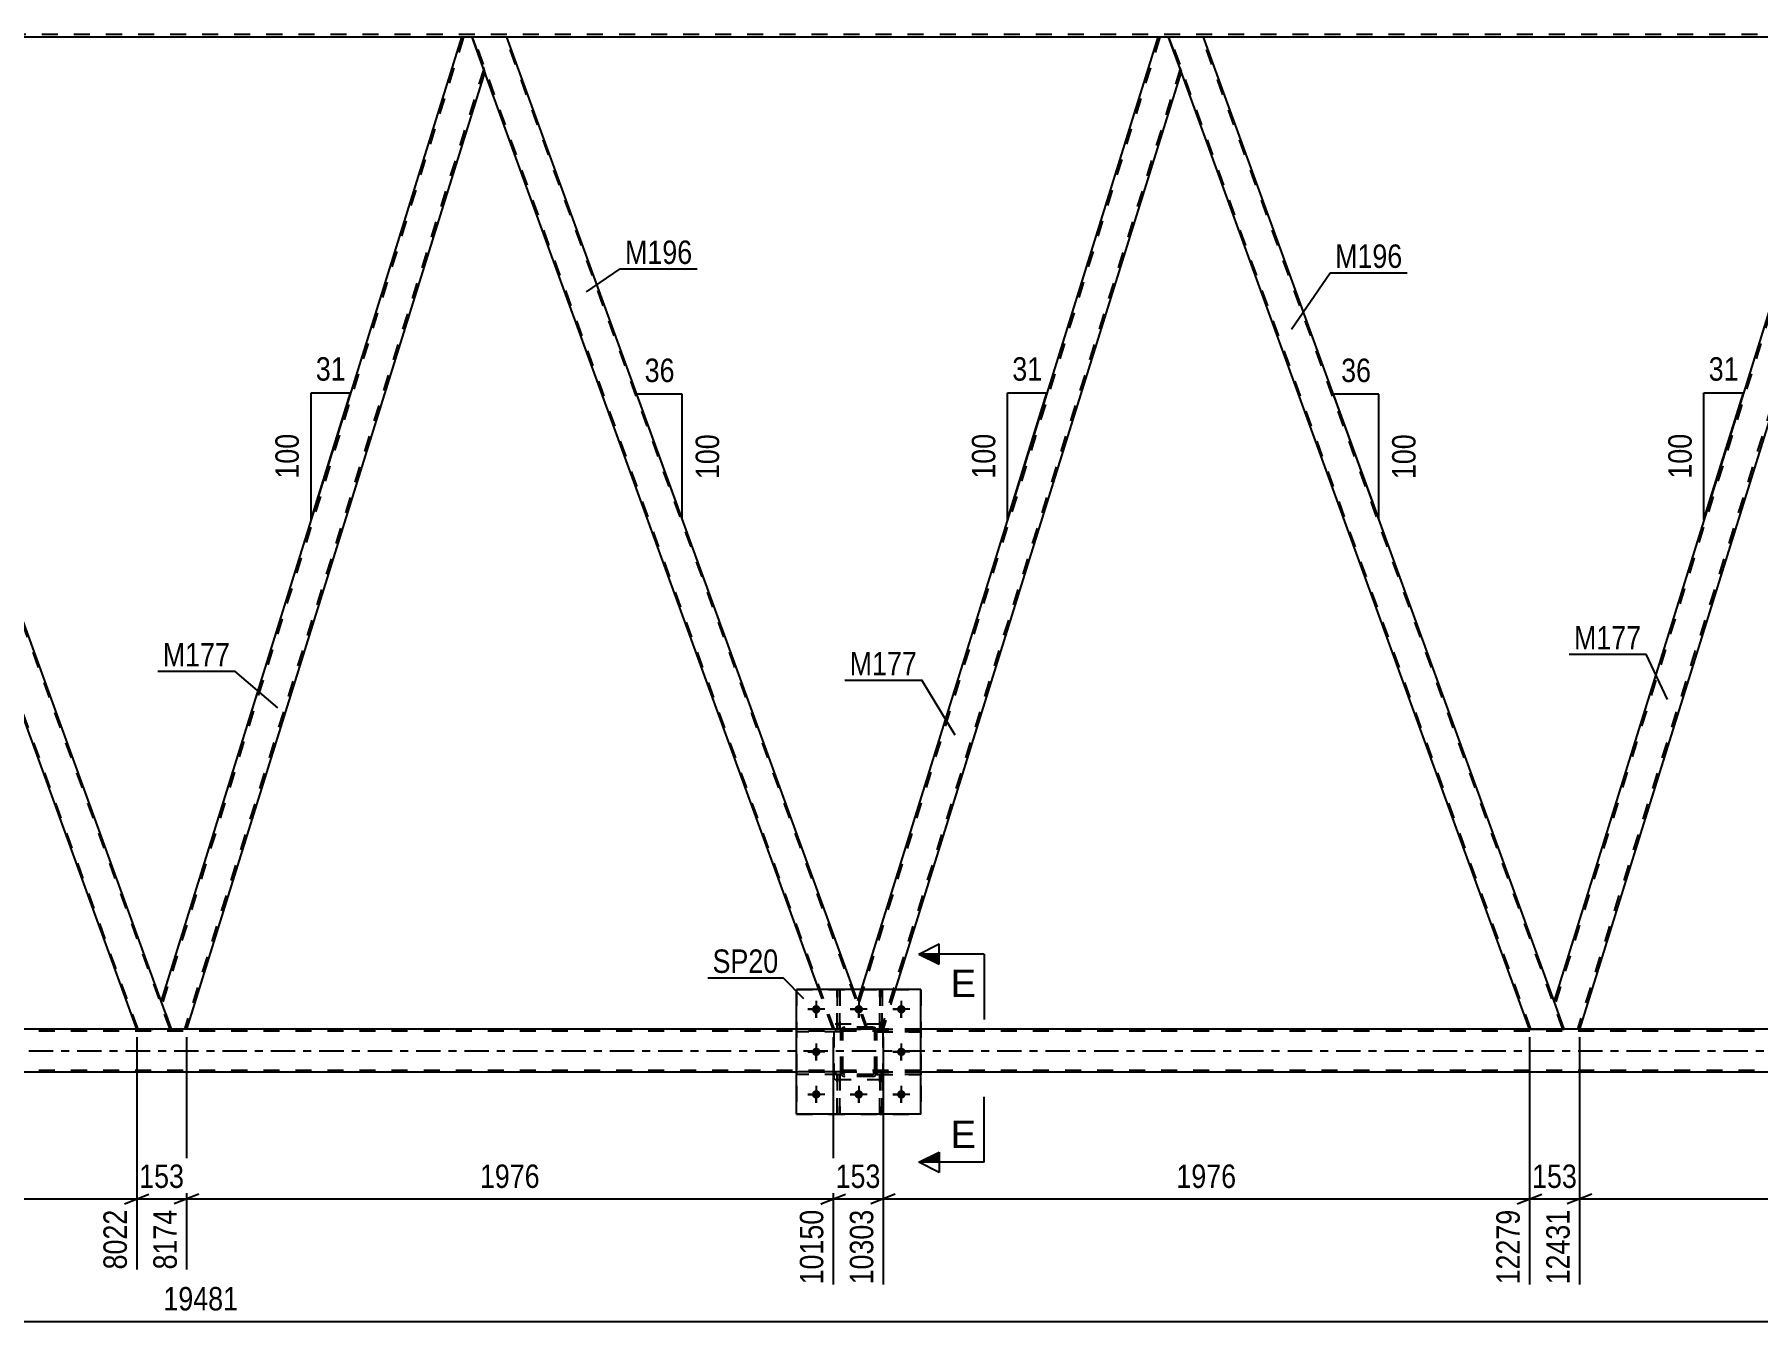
# Model space of a CAD drawing. Header units: millimetres. Extents: x 0 to 841, y 0 to 594.
# Drawn here: x 403.3 to 614, y 278.6 to 435.9 of the extents above; entities that cross this region are included whole.
import ezdxf

# ---------------------------------------------------------------- set-up
doc = ezdxf.new("R2010")
doc.units = ezdxf.units.MM
doc.linetypes.add('DXK_LINE_DOT2', pattern=[3.9198, 1.9599, -1.9599])
doc.linetypes.add('DXK_LINE_DOT3', pattern=[5.9187, 2.979, -0.9799, 0.9799, -0.9799])
doc.styles.add('Arial', font='ARIAL.TTF', dxfattribs={"height": 0.2})
doc.styles.add('Arial Narrow', font='ARIALN.TTF', dxfattribs={"height": 0.2})

# ---------------------------------------------------------------- blocks, each defined once
blk = doc.blocks.new('Part-318887466-4087 - 3642')
at = {"color": 7, "linetype": 'DXK_LINE_DOT2'}
for p, q in [((507.09, 314.93), (501.09, 314.93)), ((501.09, 308.13), (501.09, 314.93)), ((507.09, 308.13), (507.09, 314.93)), ((507.09, 308.13), (501.09, 308.13))]:
    blk.add_line(p, q, dxfattribs=at)
blk = doc.blocks.new('Part-318887466-3856 - 3642')
at = {"color": 2, "linetype": 'Continuous'}
for p, q in [((461.09, 435.53), (456.83, 435.53)), ((503.46, 319.13), (461.09, 435.53)), ((499.2, 319.13), (458.36, 431.33))]:
    blk.add_line(p, q, dxfattribs=at)
at = {"color": 7, "linetype": 'DXK_LINE_DOT2'}
for p, q in [((456.83, 435.53), (458.36, 431.33)), ((501.12, 314.31), (457, 435.53)), ((505.04, 314.31), (460.92, 435.53)), ((500.95, 314.31), (499.2, 319.13)), ((505.21, 314.31), (503.46, 319.13)), ((505.21, 314.31), (500.95, 314.31))]:
    blk.add_line(p, q, dxfattribs=at)
blk = doc.blocks.new('Part-318887466-3940 - 3642')
at = {"color": 7, "linetype": 'DXK_LINE_DOT2'}
for p, q in [((506.65, 303.93), (506.65, 308.77)), ((506.65, 308.77), (506.97, 308.77)), ((506.65, 308.17), (506.97, 308.17)), ((506.97, 308.77), (506.97, 303.93)), ((506.97, 303.93), (506.65, 303.93))]:
    blk.add_line(p, q, dxfattribs=at)
blk = doc.blocks.new('Part-318887466-3851 - 3642')
at = {"color": 2, "linetype": 'Continuous'}
for p, q in [((455.52, 435.53), (418.81, 317.78)), ((456.83, 435.53), (455.52, 435.53)), ((458.36, 431.33), (456.83, 435.53)), ((458.38, 431.28), (421.92, 314.31)), ((420.08, 314.31), (418.83, 317.74))]:
    blk.add_line(p, q, dxfattribs=at)
at = {"color": 7, "linetype": 'DXK_LINE_DOT2'}
for p, q in [((455.77, 435.53), (418.95, 317.41)), ((458.24, 431.66), (421.67, 314.31)), ((458.38, 431.28), (458.36, 431.33)), ((458.38, 431.28), (458.36, 431.33)), ((418.81, 317.78), (418.83, 317.74)), ((421.92, 314.31), (420.08, 314.31))]:
    blk.add_line(p, q, dxfattribs=at)
blk = doc.blocks.new('Part-318887466-3861 - 3642')
at = {"color": 2, "linetype": 'Continuous'}
for p, q in [((625.78, 435.53), (589.08, 317.78)), ((627.1, 435.53), (625.78, 435.53)), ((628.63, 431.33), (627.1, 435.53)), ((628.65, 431.28), (592.19, 314.31)), ((590.34, 314.31), (589.1, 317.74))]:
    blk.add_line(p, q, dxfattribs=at)
at = {"color": 7, "linetype": 'DXK_LINE_DOT2'}
for p, q in [((626.03, 435.53), (589.22, 317.41)), ((628.51, 431.66), (591.94, 314.31)), ((628.65, 431.28), (628.63, 431.33)), ((628.65, 431.28), (628.63, 431.33)), ((589.08, 317.78), (589.1, 317.74)), ((592.19, 314.31), (590.34, 314.31))]:
    blk.add_line(p, q, dxfattribs=at)
blk = doc.blocks.new('Part-318887466-3888 - 3642')
at = {"color": 2, "linetype": 'Continuous'}
for p, q in [((375.96, 435.53), (371.7, 435.53)), ((418.83, 317.74), (375.96, 435.53)), ((415.82, 314.31), (373.23, 431.33))]:
    blk.add_line(p, q, dxfattribs=at)
at = {"color": 7, "linetype": 'DXK_LINE_DOT2'}
for p, q in [((371.7, 435.53), (373.23, 431.33)), ((415.99, 314.31), (371.87, 435.53)), ((419.91, 314.31), (375.79, 435.53)), ((420.08, 314.31), (418.83, 317.74)), ((415.82, 314.31), (420.08, 314.31))]:
    blk.add_line(p, q, dxfattribs=at)
blk = doc.blocks.new('Part-318887466-4129 - 3642')
at = {"color": 7, "linetype": 'DXK_LINE_DOT2'}
for p, q in [((501.89, 309.09), (496.49, 309.09)), ((496.49, 308.77), (496.49, 309.09)), ((501.89, 308.77), (496.49, 308.77)), ((501.29, 308.77), (501.29, 309.09)), ((501.89, 309.09), (501.89, 308.77))]:
    blk.add_line(p, q, dxfattribs=at)
blk = doc.blocks.new('Part-318887466-3909 - 3642')
at = {"color": 7, "linetype": 'DXK_LINE_DOT2'}
for p, q in [((496.49, 319.13), (511.69, 319.13)), ((496.49, 319.13), (496.49, 303.93)), ((511.69, 319.13), (511.69, 303.93)), ((496.49, 303.93), (511.69, 303.93))]:
    blk.add_line(p, q, dxfattribs=at)
blk = doc.blocks.new('Part-318887466-3962 - 3642')
at = {"color": 7, "linetype": 'DXK_LINE_DOT2'}
for p, q in [((501.89, 309.09), (496.49, 309.09)), ((496.49, 309.09), (496.49, 308.77)), ((501.89, 308.77), (496.49, 308.77)), ((501.29, 308.77), (501.29, 309.09)), ((501.89, 308.77), (501.89, 309.09))]:
    blk.add_line(p, q, dxfattribs=at)
blk = doc.blocks.new('Part-318887466-3966 - 3642')
at = {"color": 7, "linetype": 'DXK_LINE_DOT2'}
for p, q in [((501.77, 308.77), (501.45, 308.77)), ((501.45, 308.77), (501.45, 303.93)), ((501.45, 308.17), (501.77, 308.17)), ((501.77, 303.93), (501.77, 308.77)), ((501.45, 303.93), (501.77, 303.93))]:
    blk.add_line(p, q, dxfattribs=at)
blk = doc.blocks.new('Part-318887466-3992 - 3642')
at = {"color": 7, "linetype": 'DXK_LINE_DOT2'}
for p, q in [((501.45, 314.29), (501.45, 319.13)), ((501.45, 319.13), (501.77, 319.13)), ((501.77, 319.13), (501.77, 314.29)), ((501.45, 314.89), (501.77, 314.89)), ((501.77, 314.29), (501.45, 314.29))]:
    blk.add_line(p, q, dxfattribs=at)
blk = doc.blocks.new('Part-318887466-3997 - 3642')
at = {"color": 2, "linetype": 'Continuous'}
for p, q in [((511.69, 319.13), (496.49, 319.13)), ((496.49, 303.93), (496.49, 319.13)), ((511.69, 303.93), (511.69, 319.13)), ((511.69, 303.93), (496.49, 303.93))]:
    blk.add_line(p, q, dxfattribs=at)
blk = doc.blocks.new('Part-318887466-4002 - 3642')
at = {"color": 7, "linetype": 'DXK_LINE_DOT2'}
for p, q in [((782.13, 314.07), (106.7, 314.07)), ((511.69, 314.31), (496.49, 314.31)), ((782.13, 309.27), (106.7, 309.27)), ((511.69, 309.03), (496.49, 309.03))]:
    blk.add_line(p, q, dxfattribs=at)
at = {"color": 2, "linetype": 'Continuous'}
for p, q in [((496.49, 314.31), (256.48, 314.31)), ((666.76, 314.31), (511.69, 314.31)), ((496.49, 309.03), (256.48, 309.03)), ((666.76, 309.03), (511.69, 309.03))]:
    blk.add_line(p, q, dxfattribs=at)
at = {"color": 7, "linetype": 'DXK_LINE_DOT3'}
blk.add_line((106.7, 311.67), (782.13, 311.67), dxfattribs=at)
blk = doc.blocks.new('Part-318887466-4005 - 3642')
at = {"color": 7, "linetype": 'DXK_LINE_DOT2'}
for p, q in [((501.89, 314.29), (496.49, 314.29)), ((496.49, 314.29), (496.49, 313.97)), ((501.89, 313.97), (496.49, 313.97)), ((501.29, 313.97), (501.29, 314.29)), ((501.89, 313.97), (501.89, 314.29))]:
    blk.add_line(p, q, dxfattribs=at)
blk = doc.blocks.new('Part-318887466-4008 - 3642')
at = {"color": 7, "linetype": 'DXK_LINE_DOT2'}
for p, q in [((511.69, 309.09), (506.29, 309.09)), ((506.29, 309.09), (506.29, 308.77)), ((506.29, 308.77), (511.69, 308.77)), ((506.89, 308.77), (506.89, 309.09)), ((511.69, 308.77), (511.69, 309.09))]:
    blk.add_line(p, q, dxfattribs=at)
blk = doc.blocks.new('Part-318887466-4011 - 3642')
at = {"color": 7, "linetype": 'DXK_LINE_DOT2'}
for p, q in [((511.69, 314.29), (506.29, 314.29)), ((506.29, 314.29), (506.29, 313.97)), ((506.29, 313.97), (511.69, 313.97)), ((506.89, 313.97), (506.89, 314.29)), ((511.69, 313.97), (511.69, 314.29))]:
    blk.add_line(p, q, dxfattribs=at)
blk = doc.blocks.new('Bolt-318887466-4019 - 3642')
at = {"linetype": 'Continuous'}
for points in [[(499.41, 316.73, -1), (498.37, 316.73, -1)], [(504.61, 316.73, -1), (503.57, 316.73, -1)], [(509.81, 316.73, -1), (508.77, 316.73, -1)], [(499.41, 311.53, -1), (498.37, 311.53, -1)], [(509.81, 311.53, -1), (508.77, 311.53, -1)], [(499.41, 306.33, -1), (498.37, 306.33, -1)], [(504.61, 306.33, -1), (503.57, 306.33, -1)], [(509.81, 306.33, -1), (508.77, 306.33, -1)]]:
    blk.add_hatch(color=1, dxfattribs=at).paths.add_polyline_path(points)
at = {"color": 1, "linetype": 'Continuous'}
for p, q in [((499.93, 316.73), (497.85, 316.73)), ((498.89, 317.77), (498.89, 315.69)), ((505.13, 316.73), (503.05, 316.73)), ((504.09, 317.77), (504.09, 315.69)), ((510.33, 316.73), (508.25, 316.73)), ((509.29, 317.77), (509.29, 315.69)), ((498.89, 312.57), (498.89, 310.49)), ((509.29, 312.57), (509.29, 310.49)), ((499.93, 311.53), (497.85, 311.53)), ((510.33, 311.53), (508.25, 311.53)), ((499.93, 306.33), (497.85, 306.33)), ((498.89, 307.37), (498.89, 305.29)), ((505.13, 306.33), (503.05, 306.33)), ((504.09, 307.37), (504.09, 305.29)), ((510.33, 306.33), (508.25, 306.33)), ((509.29, 307.37), (509.29, 305.29))]:
    blk.add_line(p, q, dxfattribs=at)
blk = doc.blocks.new('Part-318887466-4022 - 3642')
at = {"color": 7, "linetype": 'DXK_LINE_DOT2'}
for p, q in [((506.65, 314.29), (506.65, 319.13)), ((506.65, 319.13), (506.97, 319.13)), ((506.97, 319.13), (506.97, 314.29)), ((506.65, 314.89), (506.97, 314.89)), ((506.97, 314.29), (506.65, 314.29))]:
    blk.add_line(p, q, dxfattribs=at)
blk = doc.blocks.new('Part-318887466-4131 - 3642')
at = {"color": 7, "linetype": 'DXK_LINE_DOT2'}
for p, q in [((506.29, 308.77), (506.29, 309.09)), ((506.29, 309.09), (511.69, 309.09)), ((511.69, 308.77), (506.29, 308.77)), ((506.89, 308.77), (506.89, 309.09)), ((511.69, 309.09), (511.69, 308.77))]:
    blk.add_line(p, q, dxfattribs=at)
blk = doc.blocks.new('Part-318887466-4033 - 3642')
at = {"color": 7, "linetype": 'DXK_LINE_DOT2'}
for p, q in [((506.97, 308.77), (506.65, 308.77)), ((506.65, 308.77), (506.65, 303.93)), ((506.65, 308.17), (506.97, 308.17)), ((506.97, 303.93), (506.97, 308.77)), ((506.65, 303.93), (506.97, 303.93))]:
    blk.add_line(p, q, dxfattribs=at)
blk = doc.blocks.new('Part-318887466-4052 - 3642')
at = {"color": 2, "linetype": 'Continuous'}
for p, q in [((546.22, 435.53), (541.97, 435.53)), ((589.1, 317.74), (546.22, 435.53)), ((586.09, 314.31), (543.5, 431.33))]:
    blk.add_line(p, q, dxfattribs=at)
at = {"color": 7, "linetype": 'DXK_LINE_DOT2'}
for p, q in [((541.97, 435.53), (543.5, 431.33)), ((586.26, 314.31), (542.14, 435.53)), ((590.17, 314.31), (546.05, 435.53)), ((590.34, 314.31), (589.1, 317.74)), ((586.09, 314.31), (590.34, 314.31))]:
    blk.add_line(p, q, dxfattribs=at)
blk = doc.blocks.new('Part-318887466-4057 - 3642')
at = {"color": 7, "linetype": 'DXK_LINE_DOT2'}
for p, q in [((540.9, 435.53), (504.08, 317.41)), ((543.38, 431.66), (506.8, 314.31)), ((543.51, 431.28), (543.5, 431.33)), ((543.51, 431.28), (543.5, 431.33)), ((504.37, 319.13), (503.95, 317.78)), ((508.56, 319.13), (507.06, 314.31)), ((505.21, 314.31), (503.95, 317.78)), ((507.06, 314.31), (505.21, 314.31))]:
    blk.add_line(p, q, dxfattribs=at)
at = {"color": 2, "linetype": 'Continuous'}
for p, q in [((540.65, 435.53), (504.37, 319.13)), ((541.97, 435.53), (540.65, 435.53)), ((543.5, 431.33), (541.97, 435.53)), ((543.51, 431.28), (508.56, 319.13))]:
    blk.add_line(p, q, dxfattribs=at)
blk = doc.blocks.new('Part-318887466-4073 - 3642')
at = {"color": 7, "linetype": 'DXK_LINE_DOT2'}
for p, q in [((770.73, 435.85), (106.7, 435.85)), ((461.09, 435.53), (455.52, 435.53)), ((546.22, 435.53), (540.65, 435.53))]:
    blk.add_line(p, q, dxfattribs=at)
at = {"color": 2, "linetype": 'Continuous'}
for p, q in [((455.52, 435.53), (375.96, 435.53)), ((540.65, 435.53), (461.09, 435.53)), ((625.78, 435.53), (546.22, 435.53))]:
    blk.add_line(p, q, dxfattribs=at)
blk = doc.blocks.new('Part-318887466-4075 - 3642')
at = {"color": 7, "linetype": 'DXK_LINE_DOT2'}
for p, q in [((507.09, 314.93), (501.09, 314.93)), ((501.09, 308.13), (501.09, 314.93)), ((507.09, 308.13), (507.09, 314.93)), ((507.09, 308.13), (501.09, 308.13))]:
    blk.add_line(p, q, dxfattribs=at)
blk = doc.blocks.new('Part-318887466-4076 - 3642')
at = {"color": 7, "linetype": 'DXK_LINE_DOT2'}
for p, q in [((501.89, 314.05), (501.93, 314.23)), ((501.93, 314.23), (501.89, 314.05)), ((501.89, 309.01), (501.89, 314.05)), ((502.13, 314.05), (502.15, 314.14)), ((502.13, 309.01), (502.13, 314.05)), ((502.15, 314.14), (502.2, 314.22)), ((502.19, 314.49), (502.37, 314.53)), ((502.37, 314.53), (502.19, 314.49)), ((502.2, 314.22), (502.28, 314.27)), ((502.28, 314.27), (502.37, 314.29)), ((505.81, 314.53), (502.37, 314.53)), ((502.37, 314.29), (505.81, 314.29)), ((505.81, 314.53), (506, 314.49)), ((506, 314.49), (505.81, 314.53)), ((505.81, 314.29), (505.91, 314.27)), ((505.91, 314.27), (505.98, 314.22)), ((505.98, 314.22), (506.04, 314.14)), ((506.04, 314.14), (506.05, 314.05)), ((506.05, 309.01), (506.05, 314.05)), ((506.26, 314.23), (506.29, 314.05)), ((506.29, 314.05), (506.26, 314.23)), ((506.29, 309.01), (506.29, 314.05)), ((501.93, 308.83), (501.89, 309.01)), ((501.89, 309.01), (501.93, 308.83)), ((502.15, 308.92), (502.13, 309.01)), ((502.2, 308.84), (502.15, 308.92)), ((502.37, 308.53), (502.19, 308.57)), ((502.19, 308.57), (502.37, 308.53)), ((502.28, 308.79), (502.2, 308.84)), ((502.37, 308.77), (502.28, 308.79)), ((505.81, 308.77), (502.37, 308.77)), ((505.81, 308.53), (502.37, 308.53)), ((505.91, 308.79), (505.81, 308.77)), ((506, 308.57), (505.81, 308.53)), ((505.81, 308.53), (506, 308.57)), ((505.98, 308.84), (505.91, 308.79)), ((506.04, 308.92), (505.98, 308.84)), ((506.05, 309.01), (506.04, 308.92)), ((506.29, 309.01), (506.26, 308.83)), ((506.26, 308.83), (506.29, 309.01))]:
    blk.add_line(p, q, dxfattribs=at)
at = {"color": 7, "linetype": 'DXK_LINE_DOT3'}
blk.add_line((504.09, 311.53), (504.09, 311.53), dxfattribs=at)
at = {"color": 7, "linetype": 'DXK_LINE_DOT2'}
for centre, start, end in [((502.37, 314.05), 112.5, 157.5), ((502.37, 314.05), 112.5, 157.5), ((505.81, 314.05), 22.5, 67.5), ((505.81, 314.05), 22.5, 67.5), ((502.37, 309.01), 202.5, 247.5), ((502.37, 309.01), 202.5, 247.5), ((505.81, 309.01), 292.5, 337.5), ((505.81, 309.01), 292.5, 337.5)]:
    blk.add_arc(centre, 0.48, start, end, dxfattribs=at)
blk = doc.blocks.new('Part-318887466-4082 - 3642')
at = {"color": 7, "linetype": 'DXK_LINE_DOT2'}
for p, q in [((501.45, 303.93), (501.45, 308.77)), ((501.45, 308.77), (501.77, 308.77)), ((501.45, 308.17), (501.77, 308.17)), ((501.77, 308.77), (501.77, 303.93)), ((501.77, 303.93), (501.45, 303.93))]:
    blk.add_line(p, q, dxfattribs=at)
blk = doc.blocks.new('Bolt-318887466-4086 - 3642')
at = {"color": 1, "linetype": 'Continuous'}
for p, q in [((497.85, 316.73), (498.55, 316.73)), ((498.89, 317.77), (498.89, 317.08)), ((498.89, 315.69), (498.89, 316.38)), ((499.93, 316.73), (499.24, 316.73)), ((503.05, 316.73), (503.75, 316.73)), ((504.09, 317.77), (504.09, 317.08)), ((504.09, 315.69), (504.09, 316.38)), ((505.13, 316.73), (504.44, 316.73)), ((508.25, 316.73), (508.95, 316.73)), ((509.29, 317.77), (509.29, 317.08)), ((509.29, 315.69), (509.29, 316.38)), ((510.33, 316.73), (509.64, 316.73)), ((498.89, 312.57), (498.89, 311.88)), ((509.29, 312.57), (509.29, 311.88)), ((497.85, 311.53), (498.55, 311.53)), ((498.89, 310.49), (498.89, 311.18)), ((499.93, 311.53), (499.24, 311.53)), ((508.25, 311.53), (508.95, 311.53)), ((509.29, 310.49), (509.29, 311.18)), ((510.33, 311.53), (509.64, 311.53)), ((497.85, 306.33), (498.55, 306.33)), ((498.89, 307.37), (498.89, 306.68)), ((498.89, 305.29), (498.89, 305.98)), ((499.93, 306.33), (499.24, 306.33)), ((503.05, 306.33), (503.75, 306.33)), ((504.09, 307.37), (504.09, 306.68)), ((504.09, 305.29), (504.09, 305.98)), ((505.13, 306.33), (504.44, 306.33)), ((508.25, 306.33), (508.95, 306.33)), ((509.29, 307.37), (509.29, 306.68)), ((509.29, 305.29), (509.29, 305.98)), ((510.33, 306.33), (509.64, 306.33))]:
    blk.add_line(p, q, dxfattribs=at)
blk = doc.blocks.new('Part-318887466-4121 - 3642')
at = {"color": 2, "linetype": 'Continuous'}
blk.add_line((506.97, 319.13), (506.65, 319.13), dxfattribs=at)
at = {"color": 7, "linetype": 'DXK_LINE_DOT2'}
for p, q in [((506.65, 319.13), (506.65, 314.29)), ((506.97, 314.29), (506.97, 319.13)), ((506.65, 314.89), (506.97, 314.89)), ((506.65, 314.29), (506.97, 314.29))]:
    blk.add_line(p, q, dxfattribs=at)
blk = doc.blocks.new('Part-318887466-4124 - 3642')
at = {"color": 7, "linetype": 'DXK_LINE_DOT2'}
for p, q in [((506.29, 313.97), (506.29, 314.29)), ((506.29, 314.29), (511.69, 314.29)), ((511.69, 313.97), (506.29, 313.97)), ((506.89, 313.97), (506.89, 314.29)), ((511.69, 314.29), (511.69, 313.97))]:
    blk.add_line(p, q, dxfattribs=at)
blk = doc.blocks.new('Part-318887466-4128 - 3642')
at = {"color": 2, "linetype": 'Continuous'}
blk.add_line((501.77, 319.13), (501.45, 319.13), dxfattribs=at)
at = {"color": 7, "linetype": 'DXK_LINE_DOT2'}
for p, q in [((501.45, 319.13), (501.45, 314.29)), ((501.77, 314.29), (501.77, 319.13)), ((501.45, 314.89), (501.77, 314.89)), ((501.45, 314.29), (501.77, 314.29))]:
    blk.add_line(p, q, dxfattribs=at)
blk = doc.blocks.new('Part-318887466-4130 - 3642')
at = {"color": 7, "linetype": 'DXK_LINE_DOT2'}
for p, q in [((501.89, 314.29), (496.49, 314.29)), ((496.49, 313.97), (496.49, 314.29)), ((501.89, 313.97), (496.49, 313.97)), ((501.29, 313.97), (501.29, 314.29)), ((501.89, 314.29), (501.89, 313.97))]:
    blk.add_line(p, q, dxfattribs=at)
blk = doc.blocks.new('Part-318887466-4132 - 3642')
at = {"color": 7, "linetype": 'DXK_LINE_DOT2'}
for p, q in [((501.89, 314.05), (501.93, 314.23)), ((501.93, 314.23), (501.89, 314.05)), ((501.89, 309.01), (501.89, 314.05)), ((502.13, 314.05), (502.15, 314.14)), ((502.13, 309.01), (502.13, 314.05)), ((502.15, 314.14), (502.2, 314.22)), ((502.19, 314.49), (502.37, 314.53)), ((502.37, 314.53), (502.19, 314.49)), ((502.2, 314.22), (502.28, 314.27)), ((502.28, 314.27), (502.37, 314.29)), ((505.81, 314.53), (502.37, 314.53)), ((502.37, 314.29), (505.81, 314.29)), ((505.81, 314.53), (506, 314.49)), ((506, 314.49), (505.81, 314.53)), ((505.81, 314.29), (505.91, 314.27)), ((505.91, 314.27), (505.98, 314.22)), ((505.98, 314.22), (506.04, 314.14)), ((506.04, 314.14), (506.05, 314.05)), ((506.05, 309.01), (506.05, 314.05)), ((506.26, 314.23), (506.29, 314.05)), ((506.29, 314.05), (506.26, 314.23)), ((506.29, 309.01), (506.29, 314.05)), ((501.93, 308.83), (501.89, 309.01)), ((501.89, 309.01), (501.93, 308.83)), ((502.15, 308.92), (502.13, 309.01)), ((502.2, 308.84), (502.15, 308.92)), ((502.37, 308.53), (502.19, 308.57)), ((502.19, 308.57), (502.37, 308.53)), ((502.28, 308.79), (502.2, 308.84)), ((502.37, 308.77), (502.28, 308.79)), ((505.81, 308.77), (502.37, 308.77)), ((505.81, 308.53), (502.37, 308.53)), ((505.91, 308.79), (505.81, 308.77)), ((506, 308.57), (505.81, 308.53)), ((505.81, 308.53), (506, 308.57)), ((505.98, 308.84), (505.91, 308.79)), ((506.04, 308.92), (505.98, 308.84)), ((506.05, 309.01), (506.04, 308.92)), ((506.29, 309.01), (506.26, 308.83)), ((506.26, 308.83), (506.29, 309.01))]:
    blk.add_line(p, q, dxfattribs=at)
at = {"color": 7, "linetype": 'DXK_LINE_DOT3'}
blk.add_line((504.09, 311.53), (504.09, 311.53), dxfattribs=at)
at = {"color": 7, "linetype": 'DXK_LINE_DOT2'}
for centre, start, end in [((502.37, 314.05), 112.5, 157.5), ((502.37, 314.05), 112.5, 157.5), ((505.81, 314.05), 22.5, 67.5), ((505.81, 314.05), 22.5, 67.5), ((502.37, 309.01), 202.5, 247.5), ((502.37, 309.01), 202.5, 247.5), ((505.81, 309.01), 292.5, 337.5), ((505.81, 309.01), 292.5, 337.5)]:
    blk.add_arc(centre, 0.48, start, end, dxfattribs=at)
blk = doc.blocks.new('AngleDimension-318887466-13537 - 3642')
at = {"color": 7, "linetype": 'Continuous'}
for p, q in [((607.41, 392.05), (612.23, 392.05)), ((607.41, 376.59), (612.23, 392.05)), ((607.41, 376.59), (607.41, 392.05)), ((607.77, 377.73), (612.23, 392.05))]:
    blk.add_line(p, q, dxfattribs=at)
at = {"color": 0}
for points in [[(612.25, 392.95), (612.25, 397.15), (607.39, 397.15), (607.39, 392.95)], [(606.51, 387.66), (602.31, 387.66), (602.31, 380.98), (606.51, 380.98)]]:
    blk.add_wipeout(points, dxfattribs=at)
at = {"color": 3, "style": 'Arial Narrow'}
blk.add_text('31', height=2.863, dxfattribs=at).set_placement((607.99, 393.55))
blk.add_text('100', height=2.863, rotation=90.0002, dxfattribs=at).set_placement((605.91, 381.58))
blk = doc.blocks.new('StraightDimension-318887466-4306 - 3642')
at = {"color": 7, "linetype": 'Continuous'}
for p, q in [((421.92, 313.31), (421.92, 284.94)), ((500.95, 313.31), (500.95, 283.11)), ((423.42, 294.15), (420.42, 292.95)), ((421.92, 293.55), (500.95, 293.55)), ((499.45, 292.95), (502.45, 294.15))]:
    blk.add_line(p, q, dxfattribs=at)
at = {"color": 0}
blk.add_wipeout([(465.69, 294.3), (465.69, 298.5), (457.18, 298.5), (457.18, 294.3)], dxfattribs=at)
at = {"color": 0, "linetype": 'Continuous'}
blk.add_wipeout([(500.35, 292.85), (496.15, 292.85), (496.15, 282.51), (500.35, 282.51)], dxfattribs=at)
at = {"color": 3, "style": 'Arial Narrow'}
blk.add_text('1976', height=2.863, dxfattribs=at).set_placement((457.78, 294.9))
at = {"color": 3, "linetype": 'Continuous', "style": 'Arial Narrow'}
blk.add_text('10150', height=2.863, rotation=90.0002, dxfattribs=at).set_placement((499.75, 283.11))
blk = doc.blocks.new('StraightDimension-318887466-4363 - 3642')
at = {"color": 7, "linetype": 'Continuous'}
for p, q in [((586.09, 313.31), (586.09, 283.11)), ((592.19, 313.31), (592.19, 283.11)), ((584.59, 292.95), (587.59, 294.15)), ((586.09, 293.55), (592.19, 293.55)), ((593.69, 294.15), (590.69, 292.95))]:
    blk.add_line(p, q, dxfattribs=at)
at = {"color": 0}
blk.add_wipeout([(592.48, 294.3), (592.48, 298.5), (585.8, 298.5), (585.8, 294.3)], dxfattribs=at)
at = {"color": 0, "linetype": 'Continuous'}
blk.add_wipeout([(591.59, 292.85), (587.39, 292.85), (587.39, 282.51), (591.59, 282.51)], dxfattribs=at)
at = {"color": 3, "style": 'Arial Narrow'}
blk.add_text('153', height=2.863, dxfattribs=at).set_placement((586.4, 294.9))
at = {"color": 3, "linetype": 'Continuous', "style": 'Arial Narrow'}
blk.add_text('12431', height=2.863, rotation=90.0002, dxfattribs=at).set_placement((590.99, 283.11))
blk = doc.blocks.new('StraightDimension-318887466-4483 - 3642')
at = {"color": 7, "linetype": 'Continuous'}
blk.add_line((54.97, 278.58), (792.35, 278.58), dxfattribs=at)
at = {"color": 0}
blk.add_wipeout([(428.83, 279.33), (428.83, 283.53), (418.49, 283.53), (418.49, 279.33)], dxfattribs=at)
at = {"color": 3, "style": 'Arial Narrow'}
blk.add_text('19481', height=2.863, dxfattribs=at).set_placement((419.09, 279.93))
blk = doc.blocks.new('StraightDimension-318887466-4287 - 3642')
at = {"color": 7, "linetype": 'Continuous'}
for p, q in [((415.82, 313.31), (415.82, 284.94)), ((421.92, 313.31), (421.92, 284.94)), ((414.32, 292.95), (417.32, 294.15)), ((415.82, 293.55), (421.92, 293.55)), ((423.42, 294.15), (420.42, 292.95))]:
    blk.add_line(p, q, dxfattribs=at)
at = {"color": 0}
blk.add_wipeout([(422.21, 294.3), (422.21, 298.5), (415.53, 298.5), (415.53, 294.3)], dxfattribs=at)
at = {"color": 0, "linetype": 'Continuous'}
blk.add_wipeout([(421.32, 292.85), (417.12, 292.85), (417.12, 284.34), (421.32, 284.34)], dxfattribs=at)
at = {"color": 3, "style": 'Arial Narrow'}
blk.add_text('153', height=2.863, dxfattribs=at).set_placement((416.13, 294.9))
at = {"color": 3, "linetype": 'Continuous', "style": 'Arial Narrow'}
blk.add_text('8174', height=2.863, rotation=90.0002, dxfattribs=at).set_placement((420.72, 284.94))
blk = doc.blocks.new('StraightDimension-318887466-4268 - 3642')
at = {"color": 7, "linetype": 'Continuous'}
for p, q in [((336.79, 313.31), (336.79, 284.94)), ((415.82, 313.31), (415.82, 284.94)), ((338.29, 294.15), (335.29, 292.95)), ((336.79, 293.55), (415.82, 293.55)), ((414.32, 292.95), (417.32, 294.15))]:
    blk.add_line(p, q, dxfattribs=at)
at = {"color": 0}
blk.add_wipeout([(380.56, 294.3), (380.56, 298.5), (372.05, 298.5), (372.05, 294.3)], dxfattribs=at)
at = {"color": 0, "linetype": 'Continuous'}
blk.add_wipeout([(415.22, 292.85), (411.02, 292.85), (411.02, 284.34), (415.22, 284.34)], dxfattribs=at)
at = {"color": 3, "style": 'Arial Narrow'}
blk.add_text('1976', height=2.863, dxfattribs=at).set_placement((372.65, 294.9))
at = {"color": 3, "linetype": 'Continuous', "style": 'Arial Narrow'}
blk.add_text('8022', height=2.863, rotation=90.0002, dxfattribs=at).set_placement((414.62, 284.94))
blk = doc.blocks.new('StraightDimension-318887466-4382 - 3642')
at = {"color": 7, "linetype": 'Continuous'}
for p, q in [((592.19, 313.31), (592.19, 283.11)), ((671.22, 313.31), (671.22, 283.11)), ((593.69, 294.15), (590.69, 292.95)), ((592.19, 293.55), (671.22, 293.55)), ((669.72, 292.95), (672.72, 294.15))]:
    blk.add_line(p, q, dxfattribs=at)
at = {"color": 0}
blk.add_wipeout([(635.96, 294.3), (635.96, 298.5), (627.45, 298.5), (627.45, 294.3)], dxfattribs=at)
at = {"color": 0, "linetype": 'Continuous'}
blk.add_wipeout([(670.62, 292.85), (666.42, 292.85), (666.42, 282.51), (670.62, 282.51)], dxfattribs=at)
at = {"color": 3, "style": 'Arial Narrow'}
blk.add_text('1976', height=2.863, dxfattribs=at).set_placement((628.05, 294.9))
at = {"color": 3, "linetype": 'Continuous', "style": 'Arial Narrow'}
blk.add_text('14407', height=2.863, rotation=90.0002, dxfattribs=at).set_placement((670.02, 283.11))
blk = doc.blocks.new('StraightDimension-318887466-4325 - 3642')
at = {"color": 7, "linetype": 'Continuous'}
for p, q in [((500.95, 313.31), (500.95, 283.11)), ((507.06, 313.31), (507.06, 283.11)), ((499.45, 292.95), (502.45, 294.15)), ((500.95, 293.55), (507.06, 293.55)), ((508.56, 294.15), (505.56, 292.95))]:
    blk.add_line(p, q, dxfattribs=at)
at = {"color": 0}
blk.add_wipeout([(507.35, 294.3), (507.35, 298.5), (500.66, 298.5), (500.66, 294.3)], dxfattribs=at)
at = {"color": 0, "linetype": 'Continuous'}
blk.add_wipeout([(506.46, 292.85), (502.26, 292.85), (502.26, 282.51), (506.46, 282.51)], dxfattribs=at)
at = {"color": 3, "style": 'Arial Narrow'}
blk.add_text('153', height=2.863, dxfattribs=at).set_placement((501.26, 294.9))
at = {"color": 3, "linetype": 'Continuous', "style": 'Arial Narrow'}
blk.add_text('10303', height=2.863, rotation=90.0002, dxfattribs=at).set_placement((505.86, 283.11))
blk = doc.blocks.new('StraightDimension-318887466-4344 - 3642')
at = {"color": 7, "linetype": 'Continuous'}
for p, q in [((507.06, 313.31), (507.06, 283.11)), ((586.09, 313.31), (586.09, 283.11)), ((508.56, 294.15), (505.56, 292.95)), ((507.06, 293.55), (586.09, 293.55)), ((584.59, 292.95), (587.59, 294.15))]:
    blk.add_line(p, q, dxfattribs=at)
at = {"color": 0}
blk.add_wipeout([(550.83, 294.3), (550.83, 298.5), (542.32, 298.5), (542.32, 294.3)], dxfattribs=at)
at = {"color": 0, "linetype": 'Continuous'}
blk.add_wipeout([(585.49, 292.85), (581.29, 292.85), (581.29, 282.51), (585.49, 282.51)], dxfattribs=at)
at = {"color": 3, "style": 'Arial Narrow'}
blk.add_text('1976', height=2.863, dxfattribs=at).set_placement((542.92, 294.9))
at = {"color": 3, "linetype": 'Continuous', "style": 'Arial Narrow'}
blk.add_text('12279', height=2.863, rotation=90.0002, dxfattribs=at).set_placement((584.89, 283.11))
blk = doc.blocks.new('AngleDimension-318887466-13509 - 3642')
at = {"color": 7, "linetype": 'Continuous'}
for p, q in [((522.28, 392.05), (527.1, 392.05)), ((522.28, 376.59), (527.1, 392.05)), ((522.28, 376.59), (522.28, 392.05)), ((522.63, 377.73), (527.1, 392.05))]:
    blk.add_line(p, q, dxfattribs=at)
at = {"color": 0}
for points in [[(527.11, 392.95), (527.11, 397.15), (522.26, 397.15), (522.26, 392.95)], [(521.38, 387.66), (517.18, 387.66), (517.18, 380.98), (521.38, 380.98)]]:
    blk.add_wipeout(points, dxfattribs=at)
at = {"color": 3, "style": 'Arial Narrow'}
blk.add_text('31', height=2.863, dxfattribs=at).set_placement((522.86, 393.55))
blk.add_text('100', height=2.863, rotation=90.0002, dxfattribs=at).set_placement((520.78, 381.58))
blk = doc.blocks.new('AngleDimension-318887466-13479 - 3642')
at = {"color": 7, "linetype": 'Continuous'}
for p, q in [((481.94, 378.24), (476.98, 391.88)), ((482.52, 391.88), (476.98, 391.88)), ((482.52, 376.65), (476.98, 391.88)), ((482.52, 376.65), (482.52, 391.88))]:
    blk.add_line(p, q, dxfattribs=at)
at = {"color": 0}
for points in [[(482.18, 392.78), (482.18, 396.98), (477.32, 396.98), (477.32, 392.78)], [(487.62, 387.61), (483.42, 387.61), (483.42, 380.92), (487.62, 380.92)]]:
    blk.add_wipeout(points, dxfattribs=at)
at = {"color": 3, "style": 'Arial Narrow'}
blk.add_text('36', height=2.863, dxfattribs=at).set_placement((477.92, 393.38))
blk.add_text('100', height=2.863, rotation=90.0002, dxfattribs=at).set_placement((487.02, 381.52))
blk = doc.blocks.new('AngleDimension-318887466-13481 - 3642')
at = {"color": 7, "linetype": 'Continuous'}
for p, q in [((437.14, 392.05), (441.96, 392.05)), ((437.14, 376.59), (441.96, 392.05)), ((437.14, 376.59), (437.14, 392.05)), ((437.5, 377.73), (441.96, 392.05))]:
    blk.add_line(p, q, dxfattribs=at)
at = {"color": 0}
for points in [[(441.98, 392.95), (441.98, 397.15), (437.12, 397.15), (437.12, 392.95)], [(436.24, 387.66), (432.04, 387.66), (432.04, 380.98), (436.24, 380.98)]]:
    blk.add_wipeout(points, dxfattribs=at)
at = {"color": 3, "style": 'Arial Narrow'}
blk.add_text('31', height=2.863, dxfattribs=at).set_placement((437.72, 393.55))
blk.add_text('100', height=2.863, rotation=90.0002, dxfattribs=at).set_placement((435.64, 381.58))
blk = doc.blocks.new('AngleDimension-318887466-13507 - 3642')
at = {"color": 7, "linetype": 'Continuous'}
for p, q in [((567.08, 378.24), (562.11, 391.88)), ((567.65, 391.88), (562.11, 391.88)), ((567.65, 376.65), (562.11, 391.88)), ((567.65, 376.65), (567.65, 391.88))]:
    blk.add_line(p, q, dxfattribs=at)
at = {"color": 0}
for points in [[(567.31, 392.78), (567.31, 396.98), (562.46, 396.98), (562.46, 392.78)], [(572.75, 387.61), (568.55, 387.61), (568.55, 380.92), (572.75, 380.92)]]:
    blk.add_wipeout(points, dxfattribs=at)
at = {"color": 3, "style": 'Arial Narrow'}
blk.add_text('36', height=2.863, dxfattribs=at).set_placement((563.06, 393.38))
blk.add_text('100', height=2.863, rotation=90.0002, dxfattribs=at).set_placement((572.15, 381.52))
blk = doc.blocks.new('Mark-318887466-3852 - 3642')
at = {"color": 0}
blk.add_wipeout([(483.74, 407.81), (483.74, 410.81), (475.52, 410.81), (475.52, 407.81)], dxfattribs=at)
blk.add_wipeout([(483.74, 407.81), (483.74, 410.81), (475.52, 410.81), (475.52, 407.81)], dxfattribs=at)
at = {"color": 30, "linetype": 'Continuous'}
for p, q in [((470.79, 404.39), (474.92, 407.21)), ((474.92, 407.21), (484.34, 407.21))]:
    blk.add_line(p, q, dxfattribs=at)
at = {"color": 3, "style": 'Arial Narrow'}
blk.add_text('M196', height=2.863, dxfattribs=at).set_placement((475.52, 407.81))
blk = doc.blocks.new('Mark-318887466-3847 - 3642')
at = {"color": 0}
blk.add_wipeout([(427.23, 358.63), (427.23, 361.63), (419.01, 361.63), (419.01, 358.63)], dxfattribs=at)
blk.add_wipeout([(427.23, 358.63), (427.23, 361.63), (419.01, 361.63), (419.01, 358.63)], dxfattribs=at)
at = {"color": 30, "linetype": 'Continuous'}
for p in [(418.41, 358.03), (433.09, 353.58)]:
    blk.add_line(p, (427.83, 358.03), dxfattribs=at)
at = {"color": 3, "style": 'Arial Narrow'}
blk.add_text('M177', height=2.863, dxfattribs=at).set_placement((419.01, 358.63))
blk = doc.blocks.new('Mark-318887466-3857 - 3642')
at = {"color": 0}
blk.add_wipeout([(599.75, 360.71), (599.75, 363.71), (591.52, 363.71), (591.52, 360.71)], dxfattribs=at)
blk.add_wipeout([(599.75, 360.71), (599.75, 363.71), (591.52, 363.71), (591.52, 360.71)], dxfattribs=at)
at = {"color": 30, "linetype": 'Continuous'}
for p in [(590.92, 360.11), (602.94, 354.59)]:
    blk.add_line(p, (600.35, 360.11), dxfattribs=at)
at = {"color": 3, "style": 'Arial Narrow'}
blk.add_text('M177', height=2.863, dxfattribs=at).set_placement((591.52, 360.71))
blk = doc.blocks.new('Mark-318887466-3993 - 3642')
at = {"color": 0}
blk.add_wipeout([(494.26, 321.18), (494.26, 324.18), (486.22, 324.18), (486.22, 321.18)], dxfattribs=at)
blk.add_wipeout([(494.26, 321.18), (494.26, 324.18), (486.22, 324.18), (486.22, 321.18)], dxfattribs=at)
at = {"color": 30, "linetype": 'Continuous'}
for p in [(485.62, 320.58), (497.38, 318.01)]:
    blk.add_line(p, (494.86, 320.58), dxfattribs=at)
at = {"color": 3, "style": 'Arial Narrow'}
blk.add_text('SP20', height=2.863, dxfattribs=at).set_placement((486.22, 321.18))
blk = doc.blocks.new('Mark-318887466-4048 - 3642')
at = {"color": 0}
blk.add_wipeout([(570.54, 407.33), (570.54, 410.33), (562.32, 410.33), (562.32, 407.33)], dxfattribs=at)
blk.add_wipeout([(570.54, 407.33), (570.54, 410.33), (562.32, 410.33), (562.32, 407.33)], dxfattribs=at)
at = {"color": 30, "linetype": 'Continuous'}
for p, q in [((556.98, 399.86), (561.72, 406.73)), ((561.72, 406.73), (571.14, 406.73))]:
    blk.add_line(p, q, dxfattribs=at)
at = {"color": 3, "style": 'Arial Narrow'}
blk.add_text('M196', height=2.863, dxfattribs=at).set_placement((562.32, 407.33))
blk = doc.blocks.new('Mark-318887466-4053 - 3642')
at = {"color": 0}
blk.add_wipeout([(511.21, 357.54), (511.21, 360.54), (502.98, 360.54), (502.98, 357.54)], dxfattribs=at)
blk.add_wipeout([(511.21, 357.54), (511.21, 360.54), (502.98, 360.54), (502.98, 357.54)], dxfattribs=at)
at = {"color": 30, "linetype": 'Continuous'}
for p in [(502.38, 356.94), (515.88, 350.23)]:
    blk.add_line(p, (511.81, 356.94), dxfattribs=at)
at = {"color": 3, "style": 'Arial Narrow'}
blk.add_text('M177', height=2.863, dxfattribs=at).set_placement((502.98, 357.54))
blk = doc.blocks.new('SectionMark-318887466-5357 - 3642')
at = {"linetype": 'Continuous'}
for points in [[(513.93, 323.48), (513.93, 322.23), (511.43, 323.48)], [(513.93, 299.28), (513.93, 298.03), (511.43, 298.03)]]:
    blk.add_hatch(color=6, dxfattribs=at).paths.add_polyline_path(points)
at = {"color": 6, "linetype": 'Continuous'}
for p, q in [((511.43, 323.48), (513.93, 324.73)), ((513.93, 322.23), (513.93, 324.73)), ((519.43, 323.48), (511.43, 323.48)), ((511.43, 323.48), (513.93, 322.23)), ((511.43, 298.03), (513.93, 299.28)), ((513.93, 299.28), (513.93, 296.78)), ((519.43, 298.03), (511.43, 298.03)), ((513.93, 296.78), (511.43, 298.03))]:
    blk.add_line(p, q, dxfattribs=at)
at = {"color": 0, "linetype": 'Continuous'}
for points in [[(518.43, 318.23), (518.43, 321.73), (515.32, 321.73), (515.32, 318.23)], [(518.43, 299.78), (518.43, 303.28), (515.32, 303.28), (515.32, 299.78)]]:
    blk.add_wipeout(points, dxfattribs=at)
at = {"color": 6, "linetype": 'Continuous'}
for p, q in [((519.43, 323.48), (519.43, 315.48)), ((519.43, 298.03), (519.43, 306.03))]:
    blk.add_line(p, q, dxfattribs=at)
at = {"color": 3, "linetype": 'Continuous', "style": 'Arial'}
for p in [(515.32, 318.23), (515.32, 299.78)]:
    blk.add_text('E', height=3.34, dxfattribs=at).set_placement(p)

msp = doc.modelspace()

# ---------------------------------------------------------------- block references
for name in ['Part-318887466-4073 - 3642', 'Part-318887466-3888 - 3642', 'Part-318887466-3851 - 3642', 'Part-318887466-3856 - 3642', 'Part-318887466-4057 - 3642', 'Part-318887466-4052 - 3642', 'Part-318887466-3861 - 3642', 'Part-318887466-3909 - 3642', 'Part-318887466-3997 - 3642', 'Part-318887466-3992 - 3642', 'Part-318887466-4128 - 3642', 'Part-318887466-4022 - 3642', 'Part-318887466-4121 - 3642', 'Bolt-318887466-4019 - 3642', 'Bolt-318887466-4086 - 3642', 'Part-318887466-4002 - 3642', 'Part-318887466-4005 - 3642', 'Part-318887466-4130 - 3642', 'Part-318887466-4087 - 3642', 'Part-318887466-4075 - 3642', 'Part-318887466-4076 - 3642', 'Part-318887466-4132 - 3642', 'Part-318887466-4011 - 3642', 'Part-318887466-4124 - 3642', 'Part-318887466-4129 - 3642', 'Part-318887466-3962 - 3642', 'Part-318887466-3966 - 3642', 'Part-318887466-4082 - 3642', 'Part-318887466-4008 - 3642', 'Part-318887466-4131 - 3642', 'Part-318887466-3940 - 3642', 'Part-318887466-4033 - 3642']:
    msp.add_blockref(name, (0, 0))

# ---------------------------------------------------------------- next in the draw order: block references
for name in ['AngleDimension-318887466-13537 - 3642', 'StraightDimension-318887466-4306 - 3642', 'StraightDimension-318887466-4363 - 3642']:
    msp.add_blockref(name, (0, 0))

# ---------------------------------------------------------------- next in the draw order: block references
msp.add_blockref('StraightDimension-318887466-4483 - 3642', (0, 0))

# ---------------------------------------------------------------- next in the draw order: block references
for name in ['Mark-318887466-3852 - 3642', 'Mark-318887466-4048 - 3642', 'AngleDimension-318887466-13481 - 3642', 'AngleDimension-318887466-13479 - 3642', 'AngleDimension-318887466-13509 - 3642', 'AngleDimension-318887466-13507 - 3642', 'Mark-318887466-3857 - 3642', 'Mark-318887466-3847 - 3642', 'Mark-318887466-4053 - 3642', 'Mark-318887466-3993 - 3642', 'StraightDimension-318887466-4287 - 3642', 'StraightDimension-318887466-4325 - 3642', 'StraightDimension-318887466-4382 - 3642']:
    msp.add_blockref(name, (0, 0))

# ---------------------------------------------------------------- next in the draw order: block references
for name in ['StraightDimension-318887466-4268 - 3642', 'StraightDimension-318887466-4344 - 3642']:
    msp.add_blockref(name, (0, 0))

# ---------------------------------------------------------------- next in the draw order: block references
msp.add_blockref('SectionMark-318887466-5357 - 3642', (0, 0))

doc.saveas('drawing.dxf')
